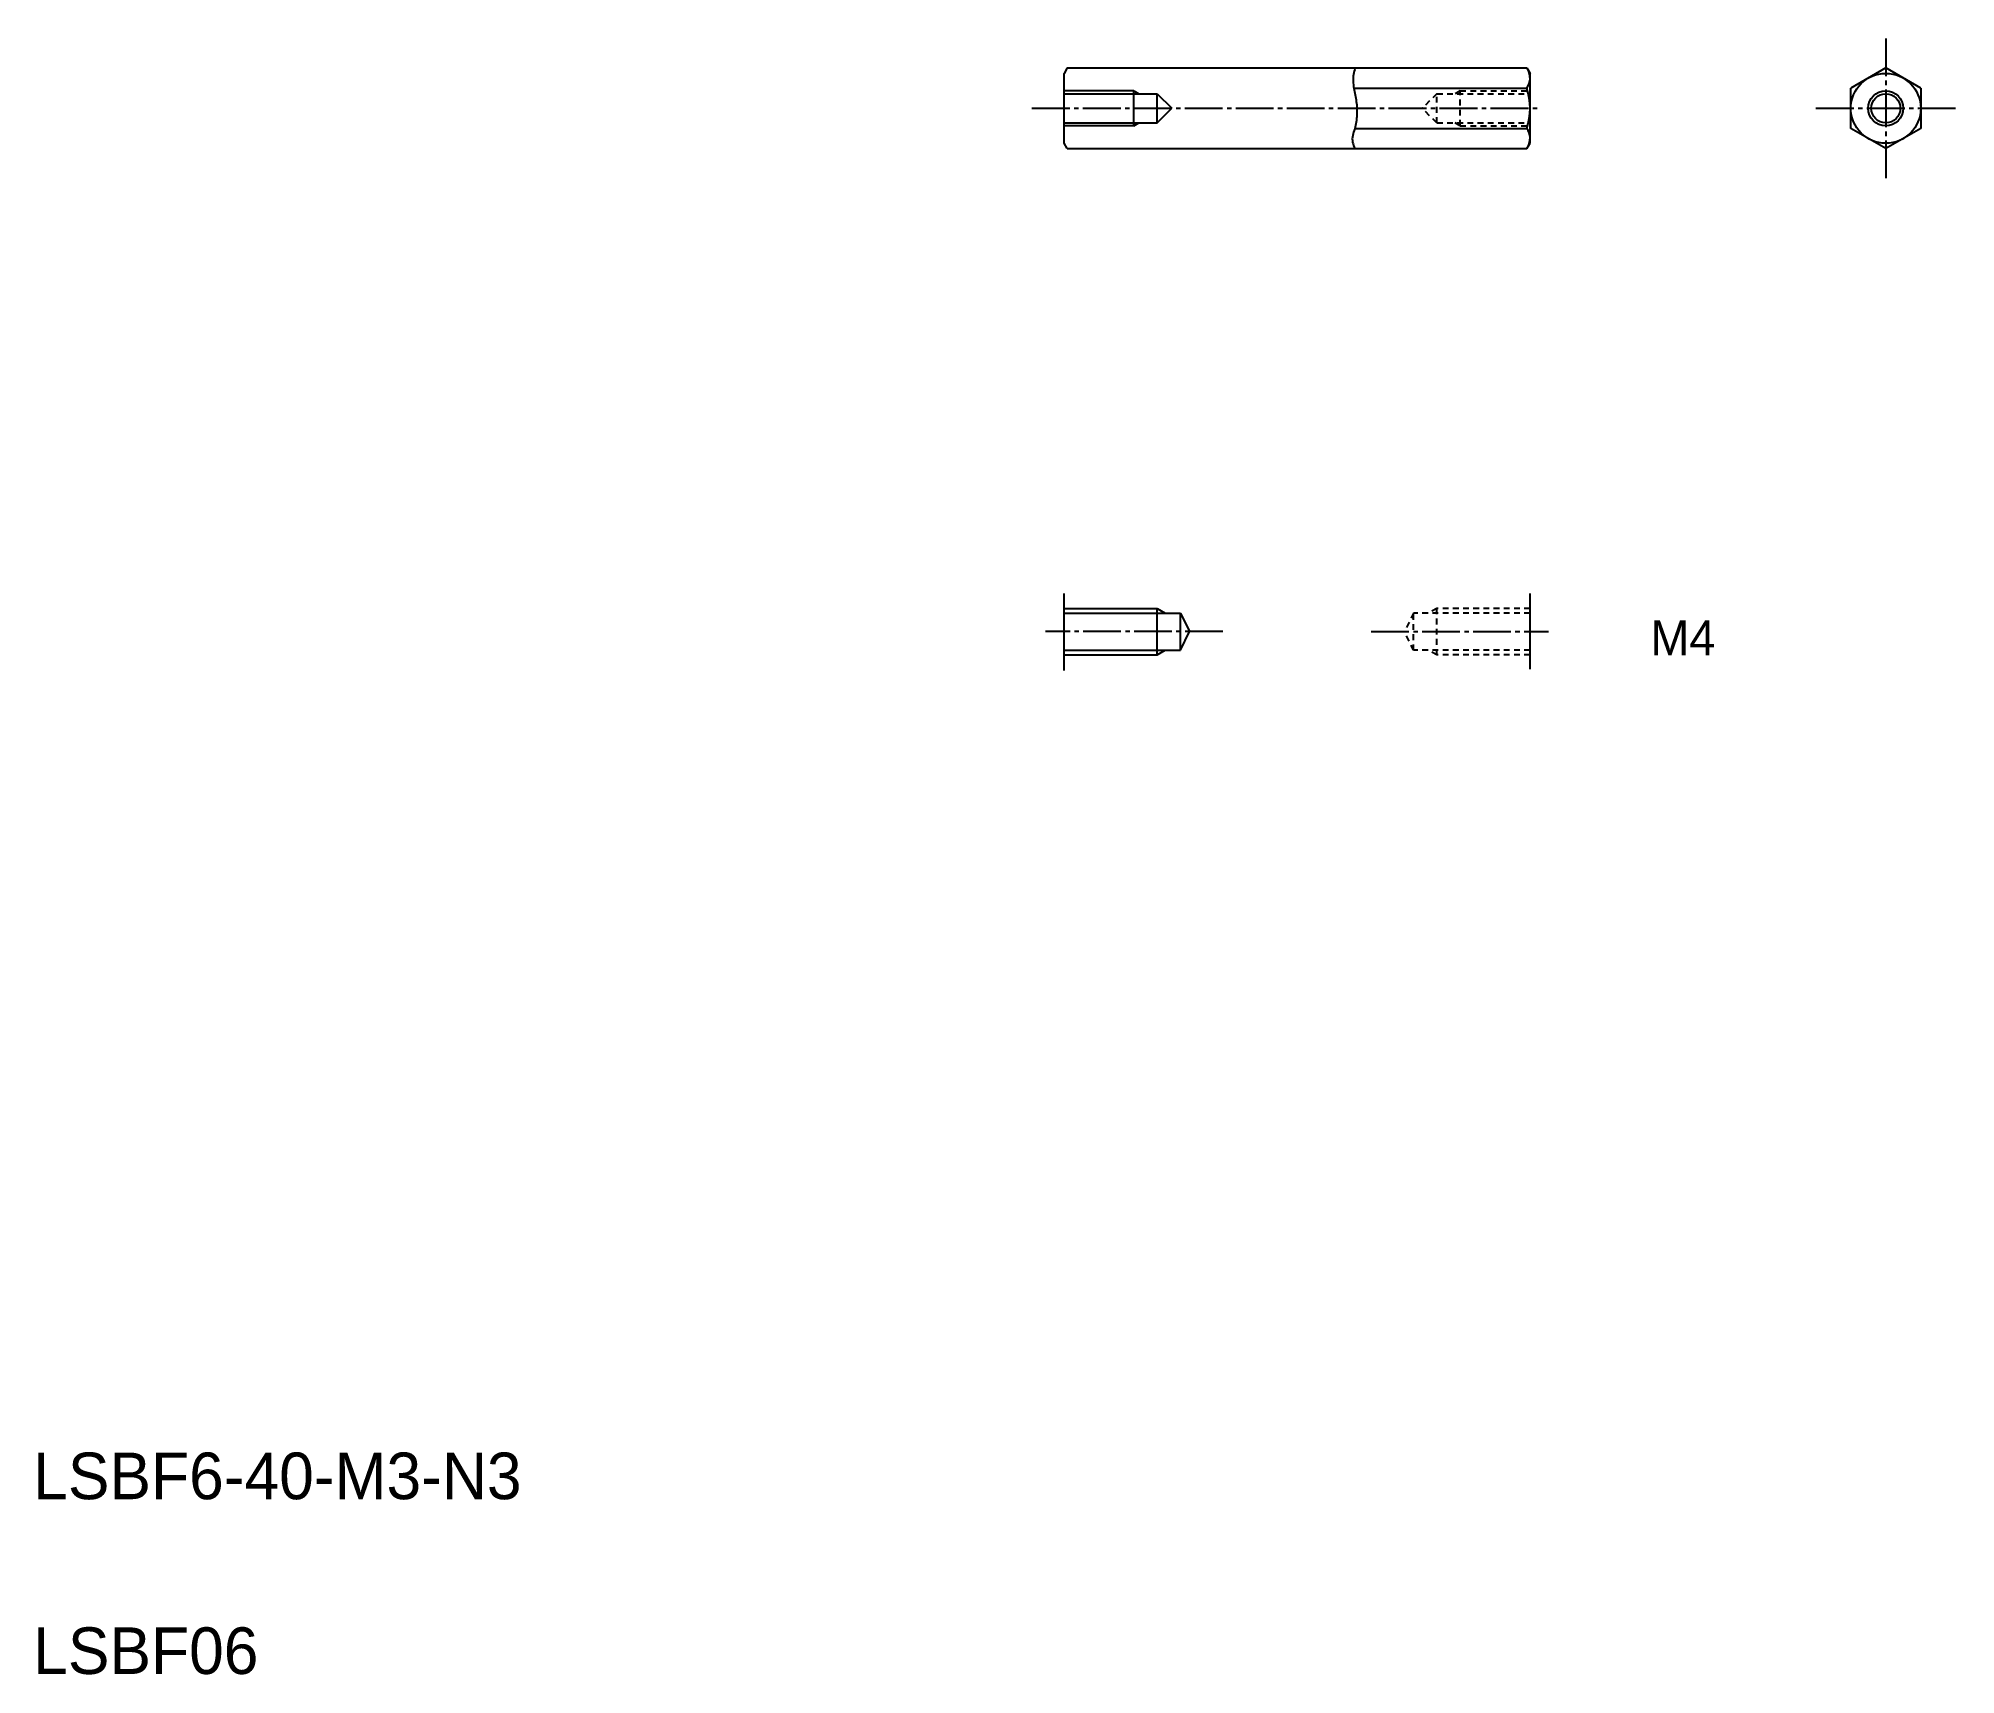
# Model space of a CAD drawing. Extents: x 10 to 175, y 10 to 150.
import ezdxf

# ---------------------------------------------------------------- set-up
doc = ezdxf.new("R2010")
doc.units = 0
doc.header["$LTSCALE"] = 0.25
doc.linetypes.add('CENTER', pattern=[17.5, 13, -1.5, 1.5, -1.5])
doc.linetypes.add('DASHED', pattern=[3.5, 2, -1.5])
doc.layers.get('0').update_dxf_attribs({"linetype": 'CONTINUOUS'})
doc.layers.add('CENTER', color=1, linetype='CENTER')

msp = doc.modelspace()

# ---------------------------------------------------------------- linework, layer by layer
at = {"linetype": 'CONTINUOUS'}
for p, q in [((98.74, 147.83), (98.47, 147.36)), ((98.47, 141.36), (98.47, 147.36)), ((98.74, 147.83), (138.2, 147.83)), ((138.2, 147.83), (138.47, 147.36)), ((138.47, 141.36), (138.47, 147.36)), ((169, 147.83), (166, 146.1)), ((172, 146.1), (169, 147.83)), ((98.47, 145.61), (106.47, 145.61)), ((104.47, 142.86), (104.47, 145.86)), ((106.47, 143.11), (106.47, 145.61)), ((123.35, 146.1), (138.19, 146.1)), ((166, 142.63), (166, 146.1)), ((172, 146.1), (172, 142.63)), ((98.47, 143.11), (106.47, 143.11)), ((123.43, 142.63), (138.19, 142.63)), ((169, 140.9), (166, 142.63)), ((172, 142.63), (169, 140.9)), ((98.74, 140.9), (98.47, 141.36)), ((98.74, 140.9), (138.2, 140.9)), ((138.2, 140.9), (138.47, 141.36))]:
    msp.add_line(p, q, dxfattribs=at)
for p, q in [((170.5, 146.96), (170.5, 146.96)), ((171.25, 146.53), (171.25, 146.53)), ((106.47, 145.61), (107.72, 144.36)), ((106.47, 143.11), (107.72, 144.36)), ((138.47, 96.23), (138.47, 102.71))]:
    msp.add_line(p, q)
at = {"color": 3, "linetype": 'CONTINUOUS'}
for p, q in [((104.47, 145.86), (98.47, 145.86)), ((104.47, 142.86), (98.47, 142.86)), ((98.47, 101.45), (106.47, 101.45)), ((106.47, 101.45), (107.16, 101.05)), ((98.47, 97.45), (106.47, 97.45)), ((106.47, 97.45), (107.16, 97.85))]:
    msp.add_line(p, q, dxfattribs=at)
at = {"color": 3}
for p, q in [((104.47, 145.86), (104.9, 145.61)), ((132.47, 145.86), (132.03, 145.61)), ((104.47, 142.86), (104.9, 143.11)), ((132.47, 142.86), (132.03, 143.11))]:
    msp.add_line(p, q, dxfattribs=at)
at = {"color": 3, "linetype": 'DASHED'}
for p, q in [((130.47, 145.61), (129.22, 144.36)), ((130.47, 145.61), (138.47, 145.61)), ((130.47, 143.11), (130.47, 145.61)), ((132.47, 145.86), (138.47, 145.86)), ((132.47, 142.86), (132.47, 145.86)), ((130.47, 143.11), (129.22, 144.36)), ((130.47, 143.11), (138.47, 143.11)), ((132.47, 142.86), (138.47, 142.86)), ((128.47, 101.05), (127.71, 99.45)), ((138.47, 101.05), (128.47, 101.05)), ((128.47, 97.85), (128.47, 101.05)), ((130.47, 101.45), (129.77, 101.05)), ((138.47, 101.45), (130.47, 101.45)), ((130.47, 97.45), (130.47, 101.45)), ((128.47, 97.85), (127.71, 99.45)), ((138.47, 97.85), (128.47, 97.85)), ((130.47, 97.45), (129.77, 97.85)), ((138.47, 97.45), (130.47, 97.45))]:
    msp.add_line(p, q, dxfattribs=at)
at = {"color": 7}
for p, q in [((98.47, 96.11), (98.47, 102.71)), ((98.47, 101.05), (108.47, 101.05)), ((106.47, 97.45), (106.47, 101.45)), ((108.47, 97.85), (108.47, 101.05)), ((108.47, 101.05), (109.23, 99.45)), ((108.47, 97.85), (109.23, 99.45)), ((98.47, 97.85), (108.47, 97.85))]:
    msp.add_line(p, q, dxfattribs=at)
at = {"color": 1, "linetype": 'CENTER'}
msp.add_line((112.11, 99.45), (96.87, 99.45), dxfattribs=at)
at = {"color": 3, "linetype": 'CONTINUOUS'}
msp.add_lwpolyline([(123.47, 147.83, 0.058904), (123.31, 147.26, 0.048715), (123.28, 146.68, 0.035303), (123.35, 146.1, 0.003626), (123.47, 145.52, -0.017862), (123.56, 144.94, -0.020103), (123.61, 144.35, -0.022833), (123.61, 143.77, -0.027382), (123.55, 143.18, -0.031365), (123.42, 142.61, 0.015066), (123.25, 142.04, 0.116466), (123.24, 141.46, 0.038558), (123.42, 140.9)], format="xyb", dxfattribs=at)
at = {"linetype": 'CONTINUOUS'}
for radius in [3, 1.25]:
    msp.add_circle((169, 144.36), radius, dxfattribs=at)
at = {"color": 3, "linetype": 'CONTINUOUS'}
msp.add_circle((169, 144.36), 1.5, dxfattribs=at)
at = {"linetype": 'CONTINUOUS'}
for centre, radius, start, end in [((136.97, 146.96), 1.5, 324.7356, 30), ((132.88, 144.36), 5.59, 341.9403, 18.0597), ((136.97, 141.77), 1.5, 330, 35.2644)]:
    msp.add_arc(centre, radius, start, end, dxfattribs=at)
at = {"layer": 'CENTER', "color": 1, "linetype": 'CENTER'}
for p, q in [((169, 150.36), (169, 138.36)), ((95.71, 144.36), (139.24, 144.36)), ((163, 144.36), (175, 144.36)), ((124.83, 99.45), (140.06, 99.45))]:
    msp.add_line(p, q, dxfattribs=at)

# ---------------------------------------------------------------- texts
at = {"color": 7}
msp.add_text('M4', height=3, dxfattribs=at).set_placement((148.8, 97.42))
for s, p in [('LSBF6-40-M3-N3', (10, 25)), ('LSBF06', (10, 10))]:
    msp.add_text(s, height=4).set_placement(p)

doc.saveas('drawing.dxf')
